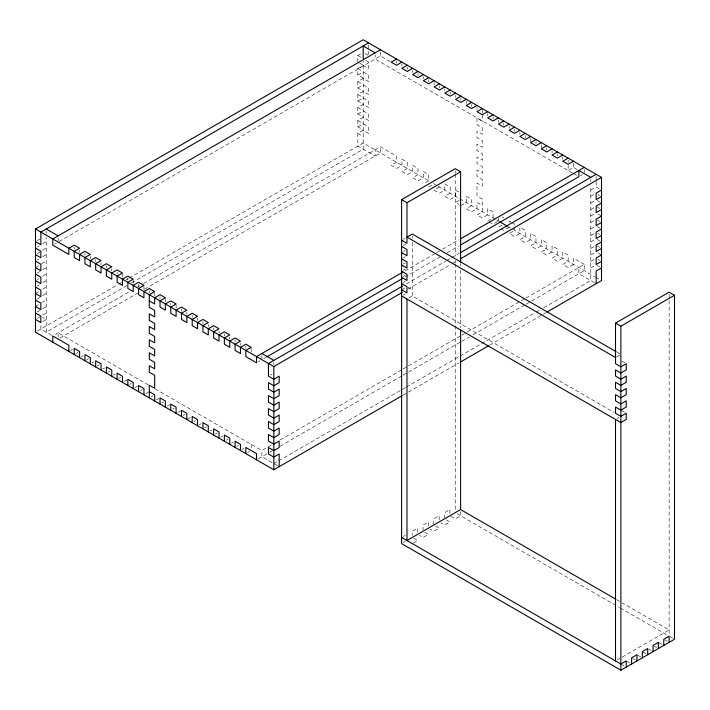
<?xml version="1.0" encoding="UTF-8"?>
<svg xmlns="http://www.w3.org/2000/svg" width="710" height="710" viewBox="0 0 710 710"><rect width="100%" height="100%" fill="white"/><g stroke="black" fill="none" stroke-linecap="round" stroke-linejoin="round"><path stroke-width="0.53" stroke-dasharray="3.55 2.66" d="M37.284 240.628L39.964 239.084M357.831 62.054L357.831 55.566L362.295 52.984M42.653 243.725L46.221 241.657M37.284 247.115L39.077 246.086M42.653 250.213L46.221 248.145M37.284 253.603L39.964 252.05M363.192 78.118L357.831 75.02L357.831 68.542L363.192 65.444L368.552 68.542L368.552 62.054L365.872 60.501M54.563 244.116L56.356 243.086M59.099 241.498L380.471 55.957L390.882 61.965M42.653 256.7L46.221 254.633M37.284 260.091L39.077 259.052M357.831 75.02L363.192 71.932L368.552 75.02L368.552 81.508L363.192 78.419L357.831 81.508L357.831 87.996L363.192 91.093M41.757 263.703L46.221 261.12M35.5 267.608L39.077 265.54M42.653 269.667L46.221 267.608M37.284 273.057L39.964 271.513M357.831 87.996L363.192 84.898L368.552 87.996L368.552 94.483L363.192 91.386L357.831 94.483L357.831 100.971L363.192 104.068M42.653 276.154L46.221 274.095M37.284 279.545L39.077 278.515M42.653 282.642L46.221 280.583M37.284 286.032L39.077 285.003M357.831 100.971L363.192 97.873L368.552 100.971L368.552 107.458L363.192 104.361L357.831 107.458L357.831 113.946L363.192 117.043M42.653 289.13L46.221 287.071M35.5 293.549L39.964 290.976M42.653 295.617L46.221 293.549M37.284 299.008L39.964 297.463M357.831 113.946L363.192 110.849L368.552 113.946L368.552 120.434L363.192 117.336L357.831 120.434L357.831 126.921L363.192 130.01M41.757 302.62L46.221 300.037M35.5 306.525L39.077 304.466M42.653 308.593L46.221 306.525M37.284 311.983L39.964 310.43M357.831 126.921L363.192 123.824L368.552 126.921L368.552 133.409L363.192 130.312L357.831 133.409L357.831 146.082L375.111 156.058L375.111 149.863M42.653 315.08L46.221 313.012M37.284 318.47L39.964 316.917M42.653 321.568L46.221 319.5L42.653 317.432M37.284 331.144L117.7 284.719M118.668 284.169L121.543 282.5M126.345 279.731L128.27 278.622M129.229 278.063L363.192 142.985L429.639 181.352M126.904 285.597L46.221 332.182L46.221 237.433M131.714 282.82L363.192 149.18L363.192 60.82M55.46 334.41L129.22 291.828M137.864 286.84L139.781 285.731M143.624 283.512L380.471 146.775L396.553 156.058L396.553 162.253L391.192 165.35L396.553 168.439L401.922 165.35L401.922 159.155L407.283 162.253L407.283 168.439L401.922 171.536L407.283 174.633L412.643 171.536L412.643 165.35L418.004 168.439L418.004 174.633L412.643 177.731L418.004 180.828L423.364 177.731L423.364 171.536L428.733 174.633L428.733 180.828L423.364 183.925M60.057 337.951L137.864 293.035M144.583 289.147L380.471 152.961L380.471 146.775M70.654 350.412L72.438 349.373M76.014 353.509L77.798 352.471M81.375 356.597L83.168 355.568M86.735 359.695L88.528 358.665M92.105 362.792L93.889 361.763M97.465 365.89L99.249 364.86M102.826 368.987L104.61 367.949M108.186 372.084L109.979 371.046M428.733 187.014L434.094 183.925M113.547 375.173L115.34 374.143M439.454 187.014L434.094 190.111L439.454 193.209L444.815 190.111L444.815 183.925L450.175 187.014L450.175 193.209L444.815 196.306L450.175 199.404L455.545 196.306L455.545 190.111L459.113 192.179M118.916 378.27L120.7 377.241M124.277 381.368L126.957 379.823M129.637 384.465L131.421 383.435M134.998 387.562L137.678 386.009M459.113 200.433L455.545 202.501L459.113 204.56M140.358 390.66L142.151 389.621M460.905 205.589L466.266 202.501L466.266 196.306L471.626 199.404L471.626 205.589L466.266 208.687L471.626 211.784L476.987 208.687L476.987 202.492L482.356 205.589M403.413 239.19L405.197 238.161M145.727 393.748L148.408 392.204M403.413 245.385L406.093 243.841M151.088 396.846L152.872 395.816M403.413 251.58L405.197 250.541M156.448 399.943L159.129 398.399M403.413 257.765L405.197 256.736M161.809 403.04L163.602 402.011M403.413 263.96L405.197 262.931M577.088 169.477L573.511 167.409L568.151 170.506L568.151 165.341M167.169 406.138L169.85 404.585M487.717 221.067L493.077 217.979L493.077 211.784L487.717 208.687L487.717 214.881L482.356 217.979L476.987 214.881L482.356 211.784L482.356 199.102L476.987 196.013L476.987 183.038L482.356 186.135L482.356 179.648L476.987 176.55L476.987 170.063L482.356 173.16L482.356 166.673L476.987 163.575L476.987 157.088L482.356 160.185L482.356 153.697L476.987 150.6L476.987 144.112L482.356 147.21L482.356 140.722L476.987 137.633L476.987 131.146L482.356 134.243L482.356 127.756L476.987 124.658L476.987 118.171L482.356 121.268L482.356 114.78M403.413 270.155L405.197 269.117M405.019 270.874L435.754 253.133M436.721 252.574L441.522 249.805M442.481 249.245L458.811 239.82M172.539 409.235L174.323 408.197M497.541 221.591L493.077 224.165L488.604 221.591M403.413 276.341L405.197 275.311M258.333 361.763L260.117 360.724M263.827 358.586L265.744 357.476M405.019 277.069L441.522 255.999M447.282 252.671L458.811 246.015M580.656 175.663L582.448 174.633M177.899 412.324L180.58 410.779M502.014 225.203L498.438 227.262L500.23 228.292M403.413 282.536L405.197 281.506M406.368 283.858L445.756 261.12M446.714 260.57L450.557 258.351M451.516 257.792L459.201 253.355M183.26 415.421L185.044 414.392M509.168 227.262L503.798 230.359L501.118 228.815M401.62 289.76L405.197 287.692M407.966 289.13L451.081 264.235M452.039 263.685L455.873 261.466M187.724 419.033L190.413 417.489M403.413 294.916L405.197 293.887M270.244 375.128L272.036 374.09M590.791 190.067L596.151 186.97L601.512 190.067M193.981 421.616L195.774 420.586M408.774 298.014L412.35 295.955L614.185 412.483M199.35 424.713L201.134 423.675M590.791 203.033L595.255 200.46M204.711 427.802L206.495 426.772M590.791 209.521L594.368 207.462M210.071 430.899L211.855 429.87M590.791 216.009L595.255 213.426M215.432 433.996L217.216 432.967M590.791 222.496L594.368 220.428M220.792 437.094L222.585 436.064M590.791 228.984L595.255 226.401M226.153 440.191L227.945 439.162M590.791 235.471L594.368 233.404M231.522 443.288L233.306 442.25M590.791 241.959L595.255 239.377M236.883 446.377L238.667 445.347M242.243 449.474L244.027 448.445M590.791 248.447L594.368 246.379M247.604 452.572L249.396 451.542M590.791 254.925L595.255 252.352M155.144 388.867L261.901 450.513L272.471 444.407M280.157 439.969L402.135 369.546M403.102 368.987L460.728 335.715M461.686 335.164L466.497 332.386M467.455 331.836L520.279 301.333M521.246 300.783L525.08 298.564M526.048 298.014L584.232 264.413L584.232 270.608L531.808 300.871M590.791 261.413L594.368 259.354M258.333 458.766L268.628 452.82M269.587 452.261L272.471 450.601M280.157 446.164L402.135 375.741M403.102 375.182L460.728 341.909M461.686 341.359L469.372 336.922M473.215 334.703L525.08 304.759M526.048 304.2L530.849 301.43M590.791 267.901L595.255 265.318M273.82 463.577L277.663 461.358M278.622 460.808L405.41 387.607M406.368 387.056L535.083 312.746M536.041 312.187L539.884 309.968M543.727 307.749L590.791 280.583L590.791 185.834M403.085 395.142L458.802 362.979M489.536 345.229L542.36 314.734M543.319 314.175L546.203 312.515M616.413 357.006L620.877 354.432L617.052 352.222M403.413 536.396L405.197 535.367M617.301 418.412L619.093 417.373M403.413 542.591L405.197 541.561M413.238 543.106L417.711 540.532L413.238 537.949M617.434 659.812L621.259 657.602M622.217 657.052L669.139 629.965L622.262 602.905M590.791 196.253L594.368 194.389M572.615 173.08L375.111 59.054L375.111 54.927M573.511 173.604L577.088 175.663M364.976 53.498L368.552 55.566M357.831 55.566L362.295 58.149M597.935 194.487L599.728 195.516M359.615 63.083L363.192 65.151M597.048 200.46L601.512 203.033M357.831 68.542L363.192 71.63M597.048 206.938L599.728 208.491M597.935 213.95L601.512 216.009M357.831 81.508L363.192 84.605M597.048 219.914L599.728 221.467M597.048 226.401L601.512 228.984M357.831 94.483L363.192 97.581M597.935 233.404L599.728 234.433M597.048 239.377L601.512 241.959M357.831 107.458L363.192 110.556M597.048 245.864L599.728 247.408M597.935 252.867L601.512 254.925M357.831 120.434L363.192 123.531M597.935 259.354L599.728 260.384M597.048 265.318L599.728 266.871M357.831 133.409L363.192 136.498M502.014 216.94L503.798 217.979M510.952 222.106L509.168 221.067L509.168 225.203M511.848 222.62L514.528 224.165L514.528 226.233M584.232 264.413L573.511 258.218L573.511 264.413L568.151 267.51L562.781 264.413L568.151 261.315L568.151 255.13L562.781 252.032L562.781 258.218L557.421 261.315L552.06 258.218L557.421 255.13L557.421 248.935L552.06 245.837L552.06 252.032L546.7 255.13L541.34 252.032L546.7 248.935L546.7 242.74L541.34 239.643L541.34 245.837L535.979 248.935L530.61 245.837L535.979 242.74L535.979 236.554L530.61 233.457L530.61 239.643L525.249 242.74L519.889 239.643L525.249 236.554L525.249 230.359L519.889 227.262L519.889 233.457L514.528 236.554L509.168 233.457L514.528 230.359L514.528 227.262M433.464 183.562L437.289 185.771M438.248 186.322L495.642 219.461M496.601 220.011L498.518 221.112M507.375 226.233L594.794 276.705M595.752 277.255L599.595 279.474M594.368 282.642L578.872 273.705L578.872 267.51M621.774 361.133L625.35 363.2M407.877 287.177L412.35 289.76M621.774 410.673L624.454 412.217M616.528 599.586L621.312 602.346M457.036 513.694L619.395 607.441M620.354 607.991L668.181 635.601M670.036 636.675L672.716 638.219M450.779 516.276L455.243 518.859L460.604 515.762L460.604 511.635M664.666 639.763L667.347 641.316M446.306 519.889L449.883 521.957L444.522 525.045L440.945 522.986M659.306 642.861L661.986 644.414M653.946 645.958L656.626 647.502M435.585 526.083L439.162 528.142L433.792 531.24L430.224 529.172M648.585 649.055L651.265 650.6M643.224 652.153L645.905 653.697M424.855 532.269L428.432 534.337L423.071 537.434L419.495 535.367M637.855 655.25L640.535 656.794M632.495 658.339L635.175 659.892M148.417 384.989L58.14 332.866L58.14 336.993M627.134 661.436L629.814 662.989M51.724 335.351L40.86 329.085L40.86 323.795M277.397 465.645L261.901 456.699L261.901 450.513M620.877 664.019L624.454 666.078M669.139 294.384L669.139 635.122M596.151 176.399L596.151 180.624M596.151 181.68L596.151 186.97M590.791 179.497L590.791 181.609M584.232 169.468L584.232 172.565M573.511 163.282L573.511 167.409M568.151 160.185L568.151 162.253M562.781 157.088L562.781 159.155M557.421 153.99L557.421 156.058M552.06 150.902L552.06 152.961M546.7 147.804L546.7 149.863M541.34 144.707L541.34 147.804M535.979 141.609L535.979 143.677M530.61 138.512L530.61 141.609M525.249 135.415L525.249 137.483M519.889 132.326L519.889 134.385M514.528 129.229L514.528 131.288M509.168 126.132L509.168 128.19M503.798 123.034L503.798 125.102M498.438 119.937L498.438 122.005M498.438 217.979L498.438 221.067M493.077 116.839L493.077 118.907M487.717 113.751L487.717 115.81M482.356 109.615L482.356 113.751M476.987 107.556L476.987 109.615M471.626 104.459L471.626 106.527M466.266 101.361L466.266 103.429M460.905 98.264L460.905 100.332M460.604 263.694L460.604 265.913M460.604 270.341L460.604 327.931M455.545 95.175L455.545 97.234M455.243 170.888L455.243 173.098M455.243 174.207L455.243 256.053M455.243 260.481L455.243 262.691M455.243 263.8L455.243 324.63M455.243 325.739L455.243 511.555M450.175 92.078L450.175 94.137M449.883 513.694L449.883 509.567L444.522 512.664L444.522 517.821M444.815 88.981L444.815 91.049M439.454 85.883L439.454 87.951M439.162 519.889L439.162 515.762L433.792 518.859L433.792 524.015M434.094 82.786L434.094 84.854M428.733 79.689L428.733 81.757M428.432 526.083L428.432 521.957L423.071 525.045L423.071 530.21M423.364 76.6L423.364 78.659M418.004 73.503L418.004 75.562M417.711 532.269L417.711 528.142L412.35 531.24L412.35 535.367M412.643 70.405L412.643 72.473M412.35 236.102L412.35 238.161M412.35 242.43L412.35 295.955M407.283 67.308L407.283 69.376M401.922 64.211L401.922 66.279M396.553 61.113L396.553 63.181M380.471 51.83L380.471 55.957M368.552 44.996L368.552 50.286M368.552 51.342L368.552 54.51M273.82 362.499L273.82 364.612M261.901 355.568L261.901 358.665M251.18 348.344L251.18 353.5M251.18 444.318L251.18 449.474M245.82 346.276L245.82 348.344M240.459 343.187L240.459 345.246M235.09 340.09L235.09 342.149M229.729 336.993L229.729 339.06M224.369 333.895L224.369 335.963M219.008 330.798L219.008 332.866M213.648 327.709L213.648 329.768M208.287 324.612L208.287 326.671M202.918 321.515L202.918 323.574M197.557 318.417L197.557 320.485M192.197 315.32L192.197 317.388M186.837 312.222L186.837 314.29M181.476 309.134L181.476 311.193M176.107 304.998L176.107 308.096M170.746 302.939L170.746 304.998M165.386 298.812L165.386 301.91M160.025 296.745L160.025 298.812M154.665 292.618L154.665 295.715M149.295 290.559L149.295 292.618M143.935 286.423L143.935 289.52M138.574 284.364L138.574 286.423M133.214 280.237L133.214 283.334M127.853 278.169L127.853 280.237M122.484 274.042L122.484 277.14M117.123 271.983L117.123 274.042M111.763 268.886L111.763 270.945M106.402 265.788L106.402 267.856M101.042 262.691L101.042 264.759M95.672 259.594L95.672 261.662M90.312 256.496L90.312 258.564M84.951 253.408L84.951 255.467M79.591 250.311L79.591 252.369M74.23 247.213L74.23 249.281M58.14 237.921L58.14 241.018M46.221 231.096L46.221 233.208"/><path stroke-width="1.06" d="M402.126 395.692L273.82 469.772L35.5 332.182L35.5 228.984L363.192 39.787L601.512 177.385L601.512 280.583L547.161 311.956M368.552 42.884L40.86 232.081L40.86 244.755L35.5 241.657M380.471 49.762L52.78 238.959L52.78 245.145L68.861 254.437L68.861 248.243L74.23 245.145L79.591 248.243L74.23 251.34L74.23 257.535L79.591 260.632L79.591 254.437L84.951 251.34L90.312 254.437L84.951 257.535L84.951 263.721L90.312 266.818L90.312 260.632L95.672 257.535L101.042 260.632L95.672 263.721L95.672 269.915L101.042 273.013L101.042 266.818L106.402 263.721L111.763 266.818L106.402 269.915L106.402 276.11L111.763 279.207L111.763 273.013L117.123 269.915L122.484 273.013L117.123 276.11L117.123 282.296L122.484 285.393L122.484 279.207L127.853 276.11L133.214 279.207L127.853 282.296L127.853 288.491L133.214 291.588L133.214 285.393L138.574 282.296L143.935 285.393L138.574 288.491L138.574 294.685L143.935 297.783L143.935 291.588L149.295 288.491L154.665 291.588L149.295 294.685L149.295 307.359L154.665 310.456L154.665 316.944L149.295 313.847L149.295 320.334L154.665 323.432L154.665 329.626L149.295 326.529L149.295 333.309L154.665 336.407L154.665 342.894L149.295 339.797L149.295 346.285L154.665 349.373L154.665 355.861L149.295 352.764L149.295 359.251L154.665 362.348L154.665 368.836L149.295 365.739L149.295 372.226L154.665 375.324L154.665 388.299L149.295 385.202L149.295 397.875M396.553 59.054L391.192 62.152L396.553 65.249L401.922 62.152M407.283 65.249L401.922 68.337L407.283 71.435L412.643 68.337M418.004 71.435L412.643 74.532L418.004 77.63L423.364 74.532M428.733 77.63L423.364 80.727L428.733 83.824L434.094 80.727M439.454 83.824L434.094 86.913L439.454 90.01L444.815 86.913M450.175 90.01L444.815 93.108L450.175 96.205L455.545 93.108M460.905 96.205L455.545 99.302L460.905 102.4L466.266 99.302M471.626 102.4L466.266 105.488L471.626 108.586L476.987 105.488M482.356 108.586L476.987 111.683L482.356 114.78L487.717 111.683M493.077 114.78L487.717 117.878L493.077 120.975L498.438 117.878M503.798 120.975L498.438 124.064L503.798 127.161L509.168 124.064M514.528 127.161L509.168 130.258L514.528 133.356L519.889 130.258M401.62 295.955L620.877 422.539L626.238 419.441L626.238 413.247L620.877 416.344L615.517 413.247L615.517 407.061L620.877 410.158L626.238 407.061L626.238 400.866L620.877 403.963L615.517 400.866L615.517 394.671L620.877 397.769L626.238 394.671L626.238 388.485L620.877 391.583L615.517 388.485L615.517 382.291L620.877 385.388L626.238 382.291L626.238 376.096L620.877 379.193L615.517 376.096L615.517 369.91L620.877 373.007L626.238 369.91L626.238 363.715L620.877 366.813L615.517 363.715L615.517 323.121L669.139 292.165L674.5 295.262L674.5 639.248L620.877 670.213L401.62 543.62L401.62 199.634L455.243 168.678L460.604 171.776L460.604 262.594M525.249 133.356L519.889 136.453L525.249 139.542L530.61 136.453M401.62 199.634L406.981 202.732L460.604 171.776M535.979 139.542L530.61 142.639L535.979 145.736L541.34 142.639M546.7 145.736L541.34 148.834L546.7 151.931L552.06 148.834M557.421 151.931L552.06 155.029L557.421 158.117L562.781 155.029M568.151 158.117L562.781 161.214L568.151 164.312L573.511 161.214M402.135 272.542L256.541 356.597L256.541 362.792L245.82 356.597L245.82 350.412L251.18 347.314L245.82 344.217L240.459 347.314L240.459 353.5L235.09 350.412L235.09 344.217L240.459 341.12L235.09 338.022L229.729 341.12L229.729 347.314L224.369 344.217L224.369 338.022L229.729 334.925L224.369 331.836L219.008 334.925L219.008 341.12L213.648 338.022L213.648 331.836L219.008 328.739L213.648 325.642L208.287 328.739L208.287 334.925L202.918 331.836L202.918 325.642L208.287 322.544L202.918 319.447L197.557 322.544L197.557 328.739L192.197 325.642L192.197 319.447L197.557 316.349L192.197 313.261L186.837 316.349L186.837 322.544L181.476 319.447L181.476 313.261L186.837 310.163L181.476 307.066L176.107 310.163L176.107 316.349L170.746 313.261L170.746 307.066L176.107 303.969L170.746 300.871L165.386 303.969L165.386 310.163L160.025 307.066L160.025 300.871L165.386 297.783L160.025 294.685L154.665 297.783L154.665 303.969L149.295 300.871M460.728 238.711L584.232 167.409M266.711 356.926L402.135 278.728M460.728 244.906L578.872 176.692L578.872 170.506L590.791 177.385M402.526 286.077L268.46 363.476L268.46 376.158L273.82 379.255L279.181 376.158L279.181 382.646L273.82 385.743L268.46 382.646L268.46 389.133L273.82 392.231L279.181 389.133L279.181 395.621L273.82 398.709L268.46 395.621L268.46 402.108L273.82 405.197L279.181 402.108L279.181 408.587L273.82 411.685L268.46 408.587L268.46 415.075L273.82 418.172L279.181 415.075L279.181 421.562L273.82 424.66L268.46 421.562L268.46 428.05L273.82 431.147L279.181 428.05L279.181 434.538L273.82 437.635L268.46 434.538L268.46 441.025L273.82 444.123L279.181 441.025L279.181 447.513L273.82 450.61L268.46 447.513L268.46 454.001L273.82 457.089L279.181 454.001L279.181 466.674M460.16 252.804L596.151 174.287M35.5 228.984L273.82 366.573L402.215 292.449M460.666 258.706L601.512 177.385M601.512 190.067L596.151 193.155L596.151 199.643L601.512 196.546M601.512 203.033L596.151 206.131L596.151 212.618L601.512 209.521M601.512 216.009L596.151 219.106L596.151 225.594L601.512 222.496M601.512 228.984L596.151 232.081L596.151 238.569L601.512 235.471M601.512 241.959L596.151 245.048L596.151 251.535L601.512 248.447M601.512 254.925L596.151 258.023L596.151 264.51L601.512 261.413M601.512 267.901L596.151 270.998L596.151 283.68M460.719 361.869L488.578 345.788M615.517 323.121L620.877 326.218L674.5 295.262M615.57 599.036L460.604 509.567L406.981 540.523L406.981 299.043M375.111 52.859L363.192 45.981L363.192 58.664M499.467 221.671L507.126 226.082M616.094 351.663L412.35 234.034L406.981 237.131L615.517 357.52M401.62 240.228L406.981 243.317L406.981 202.732M401.62 246.414L406.981 249.512L406.981 255.706L401.62 252.609M401.62 258.804L406.981 261.892L406.981 268.087L401.62 264.99M401.62 271.185L406.981 274.282L406.981 280.468L401.62 277.379M401.62 283.565L406.981 286.662L406.981 292.857L401.62 289.76M46.221 228.984L58.14 235.862M261.901 353.5L273.82 360.387M35.5 248.145L40.86 251.242L40.86 257.73L35.5 254.633M35.5 261.12L40.86 264.218L40.86 270.705L35.5 267.608M35.5 274.095L40.86 277.193L40.86 283.672L35.5 280.583M35.5 287.071L40.86 290.159L40.86 296.647L35.5 293.549M35.5 300.037L40.86 303.135L40.86 309.622L35.5 306.525M35.5 313.012L40.86 316.11L40.86 322.597L35.5 319.5M149.295 391.689L154.665 394.787L154.665 400.972M401.62 537.434L620.877 664.019L626.238 660.921L626.238 667.116M669.139 642.346L669.139 636.151L663.779 639.248L663.779 645.443M658.41 648.541L658.41 642.346L653.049 645.443L653.049 651.638M647.689 654.726L647.689 648.541L642.328 651.638L642.328 657.824M636.968 660.921L636.968 654.726L631.598 657.824L631.598 664.019M620.877 326.218L620.877 670.213M615.517 419.441L615.517 660.921M460.604 330.15L460.604 509.567M273.82 366.573L273.82 469.772M256.541 459.796L256.541 453.601L245.82 447.415L245.82 453.601M240.459 450.513L240.459 444.318L235.09 441.221L235.09 447.415M229.729 444.318L229.729 438.123L224.369 435.026L224.369 441.221M219.008 438.123L219.008 431.937L213.648 428.84L213.648 435.026M208.287 431.937L208.287 425.743L202.918 422.645L202.918 428.84M197.557 425.743L197.557 419.548L192.197 416.45L192.197 422.645M186.837 419.548L186.837 413.362L181.476 410.265L181.476 416.45M176.107 413.362L176.107 407.167L170.746 404.07L170.746 410.265M165.386 407.167L165.386 400.972L160.025 397.875L160.025 404.07M143.935 394.787L143.935 388.592L138.574 385.495L138.574 391.689M133.214 388.592L133.214 382.397L127.853 379.3L127.853 385.495M122.484 382.397L122.484 376.211L117.123 373.114L117.123 379.3M111.763 376.211L111.763 370.017L106.402 366.919L106.402 373.114M101.042 370.017L101.042 363.822L95.672 360.733L95.672 366.919M90.312 363.822L90.312 357.636L84.951 354.538L84.951 360.733M79.591 357.636L79.591 351.441L74.23 348.344L74.23 354.538M68.861 351.441L68.861 345.246L52.78 335.963L52.78 342.158"/></g></svg>
